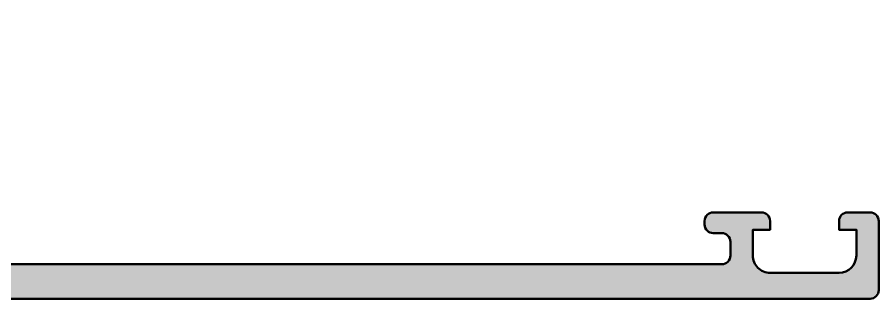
# Model space of a CAD drawing. Extents: x 0 to 105, y 0 to 90.
# Drawn here: x 55.05 to 105, y 0 to 16.3 of the extents above; entities that cross this region are included whole.
import ezdxf

# ---------------------------------------------------------------- set-up
doc = ezdxf.new("R2010")
doc.units = 0
doc.layers.add('0S-Alu contour', color=7, linetype='Continuous', lineweight=50)
doc.layers.add('0S-Alu hatch', color=252, linetype='Continuous', lineweight=25)

# ---------------------------------------------------------------- blocks, each defined once
blk = doc.blocks.new('462310__45660264_F5FE_4679_8344_B00FB7AC80B8_')
at = {"layer": '0S-Alu hatch'}
h = blk.add_hatch(color=256, dxfattribs=at)
edge = h.paths.add_edge_path()
edge.add_line((47.1, 10.1), (47.1, 3.431119203401284))
edge.add_arc((48.1, 3.431119203401296), 0.9999999999999928, 180, 265.9143832200259)
edge.add_line((48.02875295001211, 2.433660503570567), (54.10000000000001, 2.000000000000001))
edge.add_line((54.10000000000001, 2.000000000000001), (95.9, 1.999999999999999))
edge.add_arc((95.9, 2.499999999999972), 0.4999999999999716, 270, 360)
edge.add_line((96.39999999999998, 2.499999999999985), (96.39999999999998, 3.299999999999994))
edge.add_arc((95.89999999999998, 3.299999999999998), 0.5, 0, 90)
edge.add_line((95.89999999999998, 3.799999999999998), (95.39999999999999, 3.799999999999998))
edge.add_ellipse((95.39999999999999, 4.299999999999986), major_axis=(-0.499999999999988, 0), ratio=1, start_angle=0, end_angle=90, ccw=False)
edge.add_line((94.9, 4.299999999999992), (94.9, 4.499999999999996))
edge.add_ellipse((95.39999999999999, 4.500000000000016), major_axis=(-0.4999999999999858, 0), ratio=1, start_angle=270.00000000000165, end_angle=360, ccw=False)
edge.add_line((95.39999999999996, 5), (98.19999999999997, 4.999999999999999))
edge.add_ellipse((98.19999999999997, 4.499999999999985), major_axis=(-0.5000000000000134, 0), ratio=1, start_angle=180, end_angle=270, ccw=False)
edge.add_line((98.69999999999999, 4.500000000000006), (98.69999999999999, 3.999999999999999))
edge.add_line((98.69999999999999, 3.999999999999999), (97.69999999999999, 3.999999999999999))
edge.add_line((97.69999999999999, 3.999999999999999), (97.69999999999999, 2.500000000000004))
edge.add_arc((98.69999999999999, 2.500000000000004), 1, 180, 270.0000000000008)
edge.add_line((98.7, 1.500000000000004), (102.7, 1.499999999999999))
edge.add_arc((102.7, 2.499999999999986), 1, 270.0000000000008, 360)
edge.add_line((103.7, 2.499999999999991), (103.7, 3.999999999999998))
edge.add_line((103.7, 3.999999999999998), (102.7, 3.999999999999999))
edge.add_line((102.7, 3.999999999999999), (102.7, 4.500000000000007))
edge.add_ellipse((103.2, 4.500000000000047), major_axis=(-0.4999999999999574, 0), ratio=1, start_angle=270, end_angle=360, ccw=False)
edge.add_line((103.2, 4.999999999999999), (104.5, 5))
edge.add_ellipse((104.5, 4.500000000000007), major_axis=(-0.499999999999992, 0), ratio=1, start_angle=180, end_angle=270.00000000000165, ccw=False)
edge.add_line((105, 4.5), (105, 0.5))
edge.add_ellipse((104.5, 0.4999999999999953), major_axis=(-0.5, 0), ratio=1, start_angle=90, end_angle=180, ccw=False)
edge.add_line((104.5, 0), (0, 0))
edge.add_line((0, 0), (0, 3.400000000000005))
edge.add_line((0, 3.400000000000005), (1.099999999999995, 4.5))
edge.add_line((1.099999999999995, 4.5), (1.699999999999988, 4.5))
edge.add_line((1.699999999999988, 4.5), (1.699999999999988, 2.800000000000011))
edge.add_arc((2.699999999999988, 2.800000000000011), 1, 180, 270)
edge.add_line((2.699999999999988, 1.800000000000011), (5.899999999999971, 1.800000000000011))
edge.add_arc((5.899999999999971, 2.800000000000011), 1, 270, 360)
edge.add_line((6.899999999999971, 2.800000000000011), (6.900000000000001, 9.999999999999995))
edge.add_arc((6.399999999999998, 9.999999999999998), 0.5000000000000036, 0, 89.99999999999969)
edge.add_line((6.400000000000001, 10.5), (0.7000000000000144, 10.5))
edge.add_ellipse((0.7000000000000137, 10.99999999999999), major_axis=(-0.4999999999999965, 0), ratio=1, start_angle=0, end_angle=90.00000000000011, ccw=False)
edge.add_line((0.200000000000017, 10.99999999999999), (0.1999999999999663, 12.49999999999994))
edge.add_arc((0.1211635534569153, 12.76752059199309), 0.2788950563274639, 286.419876419492, 361.1645893740976)
edge.add_line((0.4000009999999921, 12.77318899999146), (0.4000009999999925, 13.22678299999147))
edge.add_arc((0.121132904356827, 13.23244365946853), 0.2789255417371467, 358.8371299271138, 433.5754054446456)
edge.add_line((0.1999999999999922, 13.49998699999146), (0.1999999999999922, 15.37999799999998))
edge.add_ellipse((0.4999999999999952, 15.37999799999998), major_axis=(-0.3000000000000029, 0), ratio=1, start_angle=269.9999999999999, end_angle=360, ccw=False)
edge.add_line((0.4999999999999958, 15.67999799999998), (1.479974319042778, 15.67999799999998))
edge.add_ellipse((1.479974319042779, 15.37999799999998), major_axis=(-0.2999999999999989, 0), ratio=1, start_angle=180, end_angle=270.0000000000002, ccw=False)
edge.add_line((1.779974319042779, 15.37999799999998), (1.779974319042779, 12.61999999999998))
edge.add_arc((1.899974319042755, 12.61999999999998), 0.1199999999999761, 180, 270.0000000000011)
edge.add_line((1.899974319042757, 12.5), (6.200000000000086, 12.49999999999999))
edge.add_arc((6.200000000000105, 12.99999999999996), 0.4999999999999734, 269.9999999999978, 360)
edge.add_line((6.700000000000079, 12.99999999999994), (6.700000000000024, 13.70000000000004))
edge.add_line((6.700000000000024, 13.70000000000004), (5.318504542377731, 16.09282032302719))
edge.add_ellipse((5.438119784648683, 16.16188021535139), major_axis=(-0.1381197846485755, 0), ratio=1, start_angle=-96.01277014386238, end_angle=29.999999999958618, ccw=False)
edge.add_ellipse((4.928837244971579, 11.32674727786154), major_axis=(-4.999999999999342, 0), ratio=1, start_angle=199.9129096859924, end_angle=263.9872298561636, ccw=False)
edge.add_arc((10.1000000000004, 13.20000000000056), 0.5000000000005251, 199.9129096859644, 269.9999999999741)
edge.add_line((10.10000000000017, 12.70000000000004), (39.09999999999998, 12.69999999999995))
edge.add_arc((39.10000000000005, 13.20000000000114), 0.5000000000011813, 269.999999999991, 340.0870903140019)
edge.add_ellipse((44.27116275502875, 11.32674727786229), major_axis=(-4.999999999998514, 0), ratio=1, start_angle=276.0127701438397, end_angle=340.08709031401236, ccw=False)
edge.add_ellipse((43.76188021535141, 16.16188021535142), major_axis=(-0.1381197846484383, 0), ratio=1, start_angle=150.0000000000303, end_angle=276.0127701438502, ccw=False)
edge.add_line((43.88149545762223, 16.09282032302727), (42.50000000000006, 13.69999999999997))
edge.add_line((42.50000000000006, 13.69999999999997), (42.5, 12.99999999999987))
edge.add_arc((42.99999999999989, 12.99999999999989), 0.4999999999999006, 180, 270.0000000000033)
edge.add_line((42.99999999999992, 12.49999999999999), (47.30002568095722, 12.5))
edge.add_arc((47.30002568095722, 12.61999999999999), 0.1199999999999903, 270, 360)
edge.add_line((47.4200256809572, 12.61999999999999), (47.42002568095721, 15.37999799999998))
edge.add_ellipse((47.72002568095721, 15.37999799999998), major_axis=(-0.2999999999999971, 0), ratio=1, start_angle=270.00000000000136, end_angle=360, ccw=False)
edge.add_line((47.72002568095721, 15.67999799999998), (48.7, 15.67999799999998))
edge.add_ellipse((48.7, 15.37999799999998), major_axis=(-0.3000000000000007, 0), ratio=1, start_angle=180, end_angle=269.99999999999864, ccw=False)
edge.add_line((49, 15.37999799999998), (49, 13.49998699999147))
edge.add_arc((49.07886709564315, 13.23244365946854), 0.2789255417371366, 106.424594555351, 181.1628700728859)
edge.add_line((48.79999899999999, 13.22678299999148), (48.79999899999999, 12.77318899999145))
edge.add_arc((49.07883644654303, 12.76752059199308), 0.2788950563274235, 178.8354106259031, 253.5801235805088)
edge.add_line((48.99999999999999, 12.49999999999997), (49.00000000000001, 11.10000000000001))
edge.add_ellipse((48.49999999999999, 11.10000000000001), major_axis=(-0.5000000000000142, 0), ratio=1, start_angle=90.0000000000008, end_angle=180, ccw=False)
edge.add_line((48.5, 10.6), (47.59999999999999, 10.6))
edge.add_arc((47.6, 10.10000000000001), 0.4999999999999929, 90.00000000000081, 180)
edge = h.paths.add_edge_path()
edge.add_line((45.1, 10.89999999999995), (8.900000000000006, 10.9))
edge.add_arc((8.900000000000006, 10.4), 0.5000000000000036, 90, 180)
edge.add_line((8.400000000000002, 10.4), (8.400000000000006, 2.199999999999999))
edge.add_arc((8.900000000000006, 2.199999999999998), 0.5, 180, 269.9999999999998)
edge.add_line((8.900000000000002, 1.699999999999998), (45.1, 1.699999999999999))
edge.add_arc((45.1, 2.200000000000006), 0.5000000000000067, 269.9999999999992, 360)
edge.add_line((45.60000000000001, 2.200000000000005), (45.60000000000001, 10.4))
edge.add_arc((45.10000000000003, 10.39999999999997), 0.4999999999999787, 0, 90.00000000000244)
at = {"layer": '0S-Alu contour', "color": 7}
for points in [[(6.700000000000079, 12.99999999999994), (6.700000000000024, 13.70000000000004), (5.318504542377731, 16.09282032302719)], [(43.88149545762223, 16.09282032302727), (42.50000000000006, 13.69999999999997), (42.5, 12.99999999999987)], [(0.4999999999999958, 15.67999799999998), (1.479974319042778, 15.67999799999998)], [(47.72002568095721, 15.67999799999998), (48.7, 15.67999799999998)], [(0.1999999999999922, 13.49998699999146), (0.1999999999999922, 15.37999799999998)], [(1.779974319042779, 15.37999799999998), (1.779974319042779, 12.61999999999998)], [(47.4200256809572, 12.61999999999999), (47.42002568095721, 15.37999799999998)], [(49, 15.37999799999998), (49, 13.49998699999147)], [(0.4000009999999921, 12.77318899999146), (0.4000009999999925, 13.22678299999147)], [(48.79999899999999, 13.22678299999148), (48.79999899999999, 12.77318899999145)], [(0.200000000000017, 10.99999999999999), (0.1999999999999663, 12.49999999999994)], [(1.899974319042757, 12.5), (6.200000000000087, 12.49999999999999)], [(10.10000000000017, 12.70000000000004), (39.09999999999998, 12.69999999999995)], [(42.99999999999992, 12.49999999999999), (47.30002568095722, 12.5)], [(48.99999999999999, 12.49999999999997), (49.00000000000001, 11.10000000000001)], [(6.400000000000001, 10.5), (0.7000000000000148, 10.5)], [(45.1, 10.89999999999995), (8.900000000000006, 10.9)], [(48.5, 10.6), (47.59999999999999, 10.6)], [(6.899999999999971, 2.800000000000011), (6.900000000000001, 9.999999999999995)], [(8.400000000000002, 10.4), (8.400000000000006, 2.199999999999999)], [(45.60000000000001, 2.200000000000005), (45.60000000000001, 10.4)], [(47.1, 10.1), (47.1, 3.431119203401284)], [(95.39999999999996, 5), (98.19999999999997, 4.999999999999999)], [(103.2, 4.999999999999999), (104.5, 5)], [(104.5, 0), (0, 0), (0, 3.400000000000005), (1.099999999999995, 4.5), (1.699999999999988, 4.5), (1.699999999999988, 2.800000000000011)], [(94.9, 4.299999999999992), (94.9, 4.499999999999996)], [(98.69999999999999, 4.500000000000006), (98.69999999999999, 3.999999999999999), (97.69999999999999, 3.999999999999999), (97.69999999999999, 2.500000000000004)], [(103.7, 2.499999999999991), (103.7, 3.999999999999998), (102.7, 3.999999999999999), (102.7, 4.500000000000007)], [(105, 4.5), (105, 0.5)], [(95.89999999999998, 3.799999999999998), (95.39999999999999, 3.799999999999998)], [(96.39999999999998, 2.499999999999985), (96.39999999999998, 3.299999999999994)], [(48.02875295001211, 2.433660503570567), (54.10000000000001, 2.000000000000001), (95.9, 1.999999999999999)], [(2.699999999999988, 1.800000000000011), (5.899999999999971, 1.800000000000011)], [(8.900000000000002, 1.699999999999998), (45.1, 1.699999999999999)], [(98.7, 1.500000000000004), (102.7, 1.499999999999999)]]:
    blk.add_lwpolyline(points, dxfattribs=at)
at = {"layer": '0S-Alu contour', "color": 7, "extrusion": (0, 0, -1)}
for centre, radius, start, end in [((-5.438119784648683, 16.16188021535139), 0.1381197846485755, 330.0000000000414, 96.01277014386245), ((-4.928837244971579, 11.32674727786154), 4.999999999999342, 96.01277014383638, 160.0870903140076), ((-44.27116275502875, 11.32674727786229), 4.999999999998514, 19.91290968598764, 83.9872298561603), ((-43.76188021535141, 16.16188021535142), 0.1381197846484383, 83.9872298561498, 209.9999999999698), ((-0.4999999999999952, 15.37999799999998), 0.3000000000000029, 0, 90.00000000000011), ((-1.479974319042779, 15.37999799999998), 0.2999999999999989, 89.99999999999974, 180), ((-47.72002568095721, 15.37999799999998), 0.2999999999999971, 0, 89.99999999999864), ((-48.7, 15.37999799999998), 0.3000000000000007, 90.00000000000136, 180), ((-0.7000000000000137, 10.99999999999999), 0.4999999999999965, 269.9999999999999, 0), ((-48.49999999999999, 11.10000000000001), 0.5000000000000142, 180, 269.9999999999992), ((-95.39999999999999, 4.500000000000016), 0.4999999999999858, 0, 89.99999999999837), ((-98.19999999999997, 4.499999999999985), 0.5000000000000134, 90, 180), ((-103.2, 4.500000000000047), 0.4999999999999574, 0, 90), ((-104.5, 4.500000000000007), 0.499999999999992, 89.99999999999837, 180), ((-95.39999999999999, 4.299999999999986), 0.499999999999988, 270, 0), ((-104.5, 0.4999999999999953), 0.5, 180, 270)]:
    blk.add_arc(centre, radius, start, end, dxfattribs=at)
at = {"layer": '0S-Alu contour', "color": 7}
for centre, radius, start, end in [((0.121132904356827, 13.23244365946853), 0.2789255417371467, 358.8371299271138, 73.57540544464564), ((49.07886709564315, 13.23244365946854), 0.2789255417371366, 106.424594555351, 181.1628700728859), ((6.200000000000105, 12.99999999999996), 0.4999999999999734, 269.9999999999978, 0), ((10.1000000000004, 13.20000000000056), 0.5000000000005251, 199.9129096859644, 269.9999999999741), ((39.10000000000005, 13.20000000000114), 0.5000000000011813, 269.999999999991, 340.0870903140019), ((42.99999999999989, 12.99999999999989), 0.4999999999999006, 180, 270.0000000000033), ((0.1211635534569153, 12.76752059199309), 0.2788950563274639, 286.419876419492, 1.16458937409755), ((1.899974319042755, 12.61999999999998), 0.1199999999999761, 180, 270.0000000000011), ((47.30002568095722, 12.61999999999999), 0.1199999999999903, 270, 0), ((49.07883644654303, 12.76752059199308), 0.2788950563274235, 178.8354106259031, 253.5801235805088), ((6.399999999999998, 9.999999999999998), 0.5000000000000036, 0, 89.99999999999969), ((8.900000000000006, 10.4), 0.5000000000000036, 90, 180), ((45.10000000000003, 10.39999999999997), 0.4999999999999787, 0, 90.00000000000244), ((47.6, 10.10000000000001), 0.4999999999999929, 90.00000000000081, 180), ((95.89999999999998, 3.299999999999998), 0.5, 0, 90), ((48.1, 3.431119203401296), 0.9999999999999928, 180, 265.9143832200259), ((2.699999999999988, 2.800000000000011), 1, 180, 270), ((5.899999999999971, 2.800000000000011), 1, 270, 0), ((95.9, 2.499999999999972), 0.4999999999999716, 270, 0), ((98.69999999999999, 2.500000000000004), 1, 180, 270.0000000000008), ((102.7, 2.499999999999986), 1, 270.0000000000008, 0), ((8.900000000000006, 2.199999999999998), 0.5, 180, 269.9999999999998), ((45.1, 2.200000000000006), 0.5000000000000067, 269.9999999999992, 0)]:
    blk.add_arc(centre, radius, start, end, dxfattribs=at)
blk = doc.blocks.new('442240__C6A25C10_FDF4_48DF_831E_53854289424A_')
at = {"layer": '0S-Alu contour', "color": 7}
blk.add_blockref('462310__45660264_F5FE_4679_8344_B00FB7AC80B8_', (0, 0), dxfattribs=at)

msp = doc.modelspace()

# ---------------------------------------------------------------- block references
at = {"layer": '0S-Alu contour', "color": 7}
msp.add_blockref('442240__C6A25C10_FDF4_48DF_831E_53854289424A_', (0, 0), dxfattribs=at)

doc.saveas('drawing.dxf')
